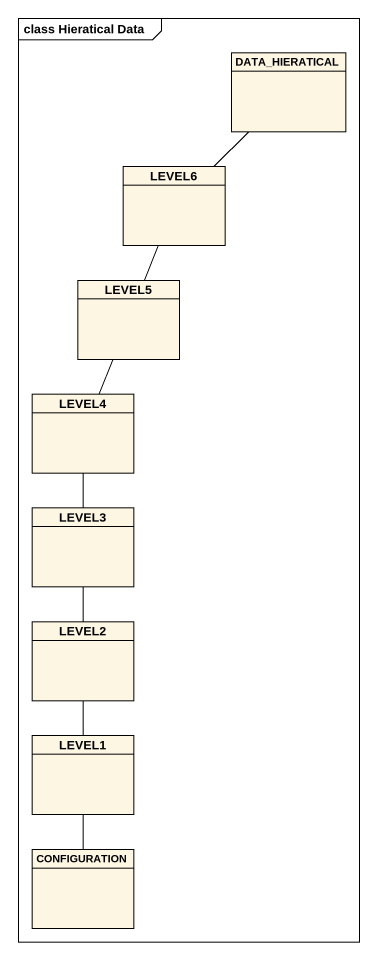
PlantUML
@startuml
mainframe class Hieratical Data
hide circle
hide empty members
class DATA_HIERATICAL
class LEVEL6
class LEVEL5
class LEVEL4
class LEVEL3
class LEVEL2
class LEVEL1
class CONFIGURATION
LEVEL6 -up- DATA_HIERATICAL
LEVEL5 -up- LEVEL6
LEVEL4 -up- LEVEL5
LEVEL3 -up- LEVEL4
LEVEL2 -up- LEVEL3
LEVEL1 -up- LEVEL2
CONFIGURATION -up- LEVEL1
@enduml
